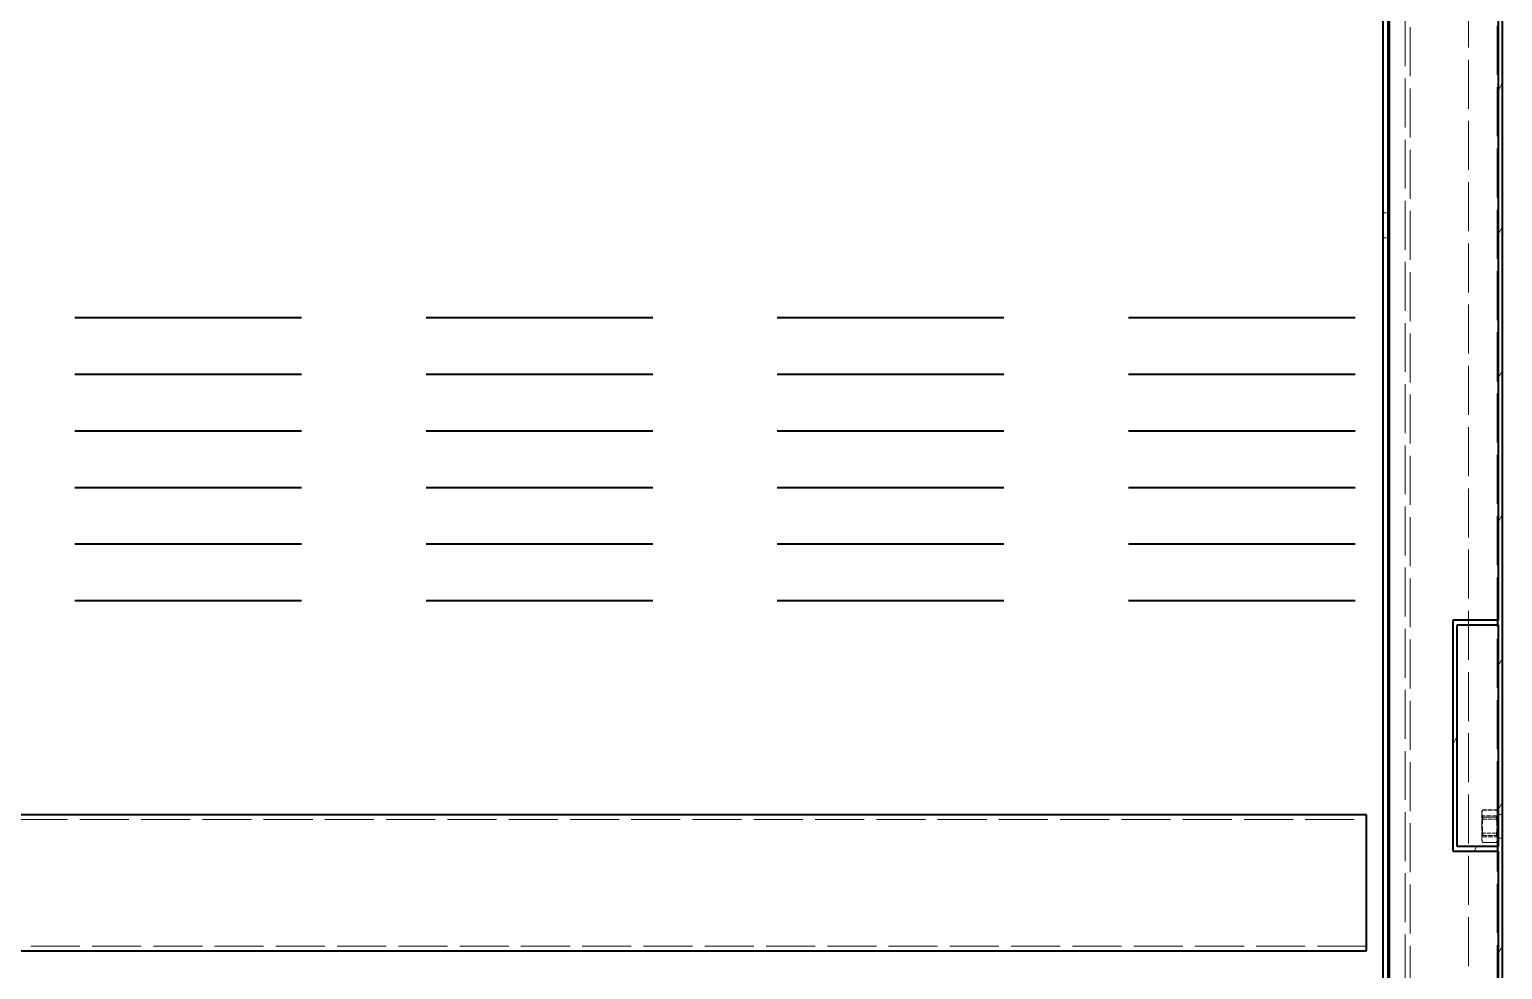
# Model space of a CAD drawing. Header units: millimetres. Extents: x 0 to 51860, y 0 to 5940.
# Drawn here: x 5478 to 6128, y 2095 to 2510 of the extents above; entities that cross this region are included whole.
import ezdxf

# ---------------------------------------------------------------- set-up
doc = ezdxf.new("R2010")
doc.units = ezdxf.units.MM
doc.header["$LTSCALE"] = 10
doc.linetypes.add('DASHED', pattern=[0.2067, 0.1654, -0.0413])
for name, color, linetype, lineweight in [('가려진 것(ISO)', 2, 'DASHED', 18), ('가시적인 것(ISO)', 3, 'Continuous', 40), ('해치(ISO)', 7, 'Continuous', 18)]:
    doc.layers.add(name, color=color, linetype=linetype, lineweight=lineweight)

msp = doc.modelspace()

# ---------------------------------------------------------------- hatches: boundary and pattern name
at = {"layer": '해치(ISO)'}
h = msp.add_hatch(dxfattribs=at)
h.set_pattern_fill('ANSI31', color=256, scale=254, angle=14.9999778, style=0)
h.set_pattern_definition([(60, (0, 0), (-27.4963, 15.87501), [])])
edge = h.paths.add_edge_path()
edge.add_line((6078.1612, 3351.7063), (6124.1612, 3351.7063))
edge.add_ellipse((6124.1612, 3349.7063), major_axis=(0, 2), ratio=1, start_angle=270, end_angle=360, ccw=False)
edge.add_line((6126.1612, 3349.7063), (6126.1612, 3308.7063))
edge.add_line((6126.1612, 3308.7063), (6128.1612, 3308.7063))
edge.add_line((6128.1612, 3308.7063), (6128.1612, 3349.7063))
edge.add_ellipse((6124.1612, 3349.7063), major_axis=(4, 0), ratio=1, start_angle=0, end_angle=90)
edge.add_line((6124.1612, 3353.7063), (6078.1612, 3353.7063))
edge.add_line((6078.1612, 3353.7063), (6078.1612, 3351.7063))
h.paths.add_polyline_path([(6126.1612, 2249.0063), (6106.1612, 2249.0063), (6106.1612, 2147.0063), (6126.1612, 2147.0063), (6126.1612, 1932.3063), (6128.1612, 1932.3063), (6128.1612, 3278.7063), (6126.1612, 3278.7063), (6126.1612, 3049.0063), (6106.1612, 3049.0063), (6106.1612, 2947.0063), (6126.1612, 2947.0063)])
h.paths.add_polyline_path([(6126.1612, 2949.0063), (6108.1612, 2949.0063), (6108.1612, 3047.0063), (6126.1612, 3047.0063)], flags=0)
h.paths.add_polyline_path([(6126.1612, 2247.0063), (6126.1612, 2149.0063), (6108.1612, 2149.0063), (6108.1612, 2247.0063)], flags=0)
edge = h.paths.add_edge_path()
edge.add_line((6078.1612, 1842.3063), (6124.1612, 1842.3063))
edge.add_ellipse((6124.1612, 1846.3063), major_axis=(0, -4), ratio=1, start_angle=0, end_angle=90)
edge.add_line((6128.1612, 1846.3063), (6128.1612, 1882.3063))
edge.add_line((6128.1612, 1882.3063), (6126.1612, 1882.3063))
edge.add_line((6126.1612, 1882.3063), (6126.1612, 1846.3063))
edge.add_ellipse((6124.1612, 1846.3063), major_axis=(2, 0), ratio=1, start_angle=270, end_angle=360, ccw=False)
edge.add_line((6124.1612, 1844.3063), (6078.1612, 1844.3063))
edge.add_line((6078.1612, 1844.3063), (6078.1612, 1842.3063))

# ---------------------------------------------------------------- linework, layer by layer
at = {"layer": '가려진 것(ISO)', "ltscale": 13.091783}
msp.add_line((6125.8612, 1840.3063), (6125.8612, 3355.7063), dxfattribs=at)
at = {"layer": '가려진 것(ISO)', "ltscale": 13.08117}
msp.add_line((6113.1612, 1825.9205), (6113.1612, 3340.0921), dxfattribs=at)
at = {"layer": '가려진 것(ISO)', "ltscale": 13.059771}
msp.add_line((6085.1612, 3325.0063), (6085.1612, 1840.3063), dxfattribs=at)
at = {"layer": '가려진 것(ISO)', "ltscale": 13.080002}
msp.add_line((6087.4612, 1840.3063), (6087.4612, 3327.3063), dxfattribs=at)
at = {"layer": '가려진 것(ISO)', "ltscale": 0.43798}
for p, q in [((6077.7612, 2428.8063), (6075.4612, 2428.8063)), ((6077.7612, 2417.8063), (6075.4612, 2417.8063)), ((6125.8612, 2163.2563), (6128.1612, 2163.2563)), ((6125.8612, 2152.7563), (6128.1612, 2152.7563))]:
    msp.add_line(p, q, dxfattribs=at)
at = {"layer": '가려진 것(ISO)', "ltscale": 0.380839}
for p, q in [((6126.1612, 2247.0063), (6126.1612, 2249.0063)), ((6126.1612, 2147.0063), (6126.1612, 2149.0063))]:
    msp.add_line(p, q, dxfattribs=at)
at = {"layer": '가려진 것(ISO)', "ltscale": 0.151714}
for p, q in [((6119.0612, 2164.5063), (6119.4597, 2165.1965)), ((6125.8612, 2164.5063), (6125.4627, 2165.1965)), ((6119.0612, 2151.5063), (6119.4597, 2150.816)), ((6125.8612, 2151.5063), (6125.4627, 2150.816))]:
    msp.add_line(p, q, dxfattribs=at)
at = {"layer": '가려진 것(ISO)', "ltscale": 0.648143}
for p, q in [((6119.0612, 2164.5063), (6119.0612, 2163.6354)), ((6119.0612, 2152.3771), (6119.0612, 2151.5063))]:
    msp.add_line(p, q, dxfattribs=at)
at = {"layer": '가려진 것(ISO)', "ltscale": 0.111978}
for p, q in [((6119.4597, 2165.1725), (6119.4597, 2165.1965)), ((6125.4627, 2165.1965), (6125.4627, 2165.1725)), ((6119.4597, 2150.816), (6119.4597, 2150.8401)), ((6125.4627, 2150.8401), (6125.4627, 2150.816))]:
    msp.add_line(p, q, dxfattribs=at)
at = {"layer": '가려진 것(ISO)', "ltscale": 1.14328}
for p, q in [((6119.4597, 2165.1965), (6125.4627, 2165.1965)), ((6119.4597, 2165.1725), (6125.4627, 2165.1725)), ((6125.4627, 2162.0984), (6119.4597, 2162.0984)), ((6119.4597, 2161.0803), (6125.4627, 2161.0803)), ((6125.4627, 2154.9322), (6119.4597, 2154.9322)), ((6119.4597, 2153.9141), (6125.4627, 2153.9141)), ((6125.4627, 2150.8401), (6119.4597, 2150.8401)), ((6119.4597, 2150.816), (6125.4627, 2150.816))]:
    msp.add_line(p, q, dxfattribs=at)
at = {"layer": '가려진 것(ISO)', "ltscale": 13.080328}
for p, q in [((5338.1612, 2161.0063), (6068.1612, 2161.0063)), ((6068.1612, 2105.0063), (5338.1612, 2105.0063))]:
    msp.add_line(p, q, dxfattribs=at)
at = {"layer": '가려진 것(ISO)', "ltscale": 1.296386}
for p, q in [((6119.0612, 2163.6354), (6119.0612, 2158.0063)), ((6119.0612, 2158.0063), (6119.0612, 2152.3771))]:
    msp.add_line(p, q, dxfattribs=at)
at = {"layer": '가려진 것(ISO)', "ltscale": 1.295094}
for p, q in [((6125.8612, 2162.6828), (6119.0612, 2162.6828)), ((6119.0612, 2153.3298), (6125.8612, 2153.3298))]:
    msp.add_line(p, q, dxfattribs=at)
at = {"layer": '가려진 것(ISO)', "ltscale": 0.053773}
for p, q in [((6119.2612, 2162.0063), (6119.0612, 2162.2063)), ((6125.6612, 2162.0063), (6125.8612, 2162.2063)), ((6119.2612, 2154.0063), (6119.0612, 2153.8063)), ((6125.6612, 2154.0063), (6125.8612, 2153.8063))]:
    msp.add_line(p, q, dxfattribs=at)
at = {"layer": '가려진 것(ISO)', "ltscale": 2.393412}
for p, q in [((6119.2612, 2154.0063), (6119.2612, 2162.0063)), ((6125.6612, 2162.0063), (6125.6612, 2154.0063))]:
    msp.add_line(p, q, dxfattribs=at)
at = {"layer": '가려진 것(ISO)', "ltscale": 1.218906}
for p, q in [((6119.2612, 2162.0063), (6125.6612, 2162.0063)), ((6119.2612, 2154.0063), (6125.6612, 2154.0063))]:
    msp.add_line(p, q, dxfattribs=at)
at = {"layer": '가려진 것(ISO)', "ltscale": 0.224057}
for p, q in [((6119.4597, 2161.0803), (6119.4597, 2162.0984)), ((6125.4627, 2162.0984), (6125.4627, 2161.0803)), ((6119.4597, 2153.9141), (6119.4597, 2154.9322)), ((6125.4627, 2154.9322), (6125.4627, 2153.9141))]:
    msp.add_line(p, q, dxfattribs=at)
at = {"layer": '가려진 것(ISO)', "ltscale": 0.591794}
for points, weights in [([(6119.4597, 2165.1725), (6119.0612, 2164.3652), (6119.0612, 2163.6354)], [1.01056542855, 1.03161221876, 1]), ([(6125.8612, 2163.6354), (6125.8612, 2164.3652), (6125.4627, 2165.1725)], [1, 1.03161221876, 1.01056542855]), ([(6119.0612, 2163.6354), (6119.0612, 2162.9057), (6119.4597, 2162.0984)], [1, 1.03161221876, 1.01056542855]), ([(6119.4597, 2161.0803), (6119.0612, 2159.4658), (6119.0612, 2158.0063)], [1.01056542855, 1.03161221876, 1]), ([(6119.0612, 2158.0063), (6119.0612, 2156.5467), (6119.4597, 2154.9322)], [1, 1.03161221876, 1.01056542855]), ([(6125.4627, 2162.0984), (6125.8612, 2162.9057), (6125.8612, 2163.6354)], [1.01056542855, 1.03161221876, 1]), ([(6125.8612, 2158.0063), (6125.8612, 2159.4658), (6125.4627, 2161.0803)], [1, 1.03161221876, 1.01056542855]), ([(6125.4627, 2154.9322), (6125.8612, 2156.5467), (6125.8612, 2158.0063)], [1.01056542855, 1.03161221876, 1]), ([(6119.4597, 2153.9141), (6119.0612, 2153.1069), (6119.0612, 2152.3771)], [1.01056542855, 1.03161221876, 1]), ([(6119.0612, 2152.3771), (6119.0612, 2151.6473), (6119.4597, 2150.8401)], [1, 1.03161221876, 1.01056542855]), ([(6125.8612, 2152.3771), (6125.8612, 2153.1069), (6125.4627, 2153.9141)], [1, 1.03161221876, 1.01056542855]), ([(6125.4627, 2150.8401), (6125.8612, 2151.6473), (6125.8612, 2152.3771)], [1.01056542855, 1.03161221876, 1])]:
    msp.add_rational_spline(points, weights, degree=2, dxfattribs=at)
at = {"layer": '가시적인 것(ISO)'}
for p, q in [((6075.4612, 1840.3063), (6075.4612, 3355.7063)), ((6077.7612, 1840.3063), (6077.7612, 3355.7063)), ((6128.1612, 1932.3063), (6128.1612, 3278.7063)), ((6126.1612, 2947.0063), (6126.1612, 2249.0063)), ((6078.1612, 2666.516), (6078.1612, 1844.377)), ((5598.1612, 2382.5063), (5498.1612, 2382.5063)), ((5753.1612, 2382.5063), (5653.1612, 2382.5063)), ((5908.1612, 2382.5063), (5808.1612, 2382.5063)), ((6063.1612, 2382.5063), (5963.1612, 2382.5063)), ((5598.1612, 2357.5063), (5498.1612, 2357.5063)), ((5753.1612, 2357.5063), (5653.1612, 2357.5063)), ((5908.1612, 2357.5063), (5808.1612, 2357.5063)), ((6063.1612, 2357.5063), (5963.1612, 2357.5063)), ((5598.1612, 2332.5063), (5498.1612, 2332.5063)), ((5753.1612, 2332.5063), (5653.1612, 2332.5063)), ((5908.1612, 2332.5063), (5808.1612, 2332.5063)), ((6063.1612, 2332.5063), (5963.1612, 2332.5063)), ((5598.1612, 2307.5063), (5498.1612, 2307.5063)), ((5753.1612, 2307.5063), (5653.1612, 2307.5063)), ((5908.1612, 2307.5063), (5808.1612, 2307.5063)), ((6063.1612, 2307.5063), (5963.1612, 2307.5063)), ((5598.1612, 2282.5063), (5498.1612, 2282.5063)), ((5753.1612, 2282.5063), (5653.1612, 2282.5063)), ((5908.1612, 2282.5063), (5808.1612, 2282.5063)), ((6063.1612, 2282.5063), (5963.1612, 2282.5063)), ((5598.1612, 2257.5063), (5498.1612, 2257.5063)), ((5753.1612, 2257.5063), (5653.1612, 2257.5063)), ((5908.1612, 2257.5063), (5808.1612, 2257.5063)), ((6063.1612, 2257.5063), (5963.1612, 2257.5063)), ((6126.1612, 2249.0063), (6106.1612, 2249.0063)), ((6106.1612, 2249.0063), (6106.1612, 2147.0063)), ((6108.1612, 2149.0063), (6108.1612, 2247.0063)), ((6108.1612, 2247.0063), (6126.1612, 2247.0063)), ((6126.1612, 2247.0063), (6126.1612, 2149.0063)), ((6068.1612, 2163.0063), (5338.1612, 2163.0063)), ((6068.1612, 2103.0063), (6068.1612, 2163.0063)), ((6106.1612, 2147.0063), (6126.1612, 2147.0063)), ((6126.1612, 2149.0063), (6108.1612, 2149.0063)), ((6126.1612, 2147.0063), (6126.1612, 1932.3063)), ((5338.1612, 2103.0063), (6068.1612, 2103.0063))]:
    msp.add_line(p, q, dxfattribs=at)

doc.saveas('drawing.dxf')
